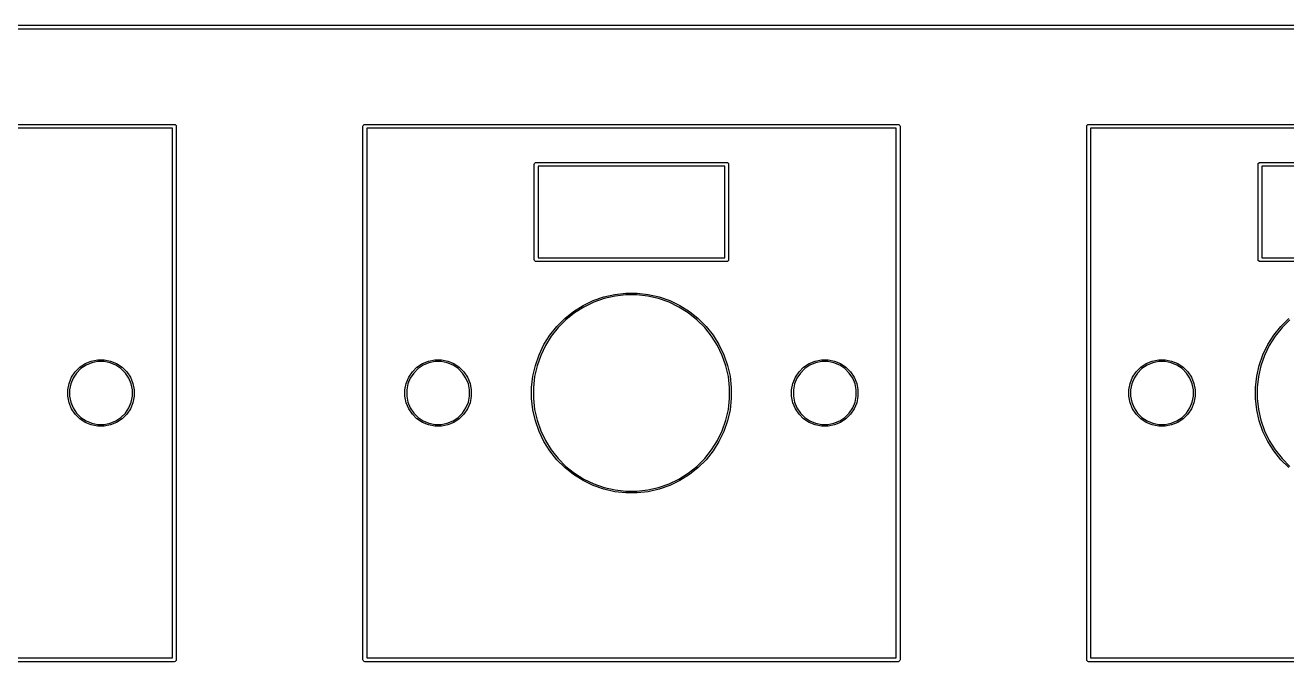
# Model space of a CAD drawing. Extents: x -11 to 295, y -114 to 10.
# Drawn here: x 193.09 to 226.2, y -7.05 to 9.65 of the extents above; entities that cross this region are included whole.
import ezdxf

# ---------------------------------------------------------------- set-up
doc = ezdxf.new("R2010")
doc.units = 0
doc.layers.add('BLACK', color=7, linetype='CONTINUOUS')

msp = doc.modelspace()

# ---------------------------------------------------------------- linework, layer by layer
at = {"layer": 'BLACK', "linetype": 'CONTINUOUS'}
for p, q in [((168, 9.65), (294.1, 9.65)), ((294.1, 9.55), (168.025, 9.55)), ((183, 7.05), (197, 7.05)), ((197, 7.05), (197.019134, 7.046194)), ((197.019134, 7.046194), (197.046194, 7.019134)), ((197.046194, 7.019134), (197.05, 7)), ((197.05, 7), (197.05, -7)), ((201.95, 7), (201.953806, 7.019134)), ((201.95, -7), (201.95, 7)), ((201.953806, 7.019134), (201.980866, 7.046194)), ((201.980866, 7.046194), (202, 7.05)), ((202, 7.05), (216, 7.05)), ((216, 7.05), (216.019134, 7.046194)), ((216.019134, 7.046194), (216.046194, 7.019134)), ((216.046194, 7.019134), (216.05, 7)), ((216.05, 7), (216.05, -7)), ((220.95, 7), (220.953806, 7.019134)), ((220.95, -7), (220.95, 7)), ((220.953806, 7.019134), (220.980866, 7.046194)), ((220.980866, 7.046194), (221, 7.05)), ((221, 7.05), (235, 7.05)), ((196.95, 6.95), (183.05, 6.95)), ((196.95, -6.95), (196.95, 6.95)), ((202.05, 6.95), (202.05, -6.95)), ((215.95, 6.95), (202.05, 6.95)), ((215.95, -6.95), (215.95, 6.95)), ((221.05, 6.95), (221.05, -6.95)), ((234.95, 6.95), (221.05, 6.95)), ((206.45, 6), (206.453806, 6.019134)), ((206.45, 3.5), (206.45, 6)), ((206.453806, 6.019134), (206.480866, 6.046194)), ((206.480866, 6.046194), (206.5, 6.05)), ((206.5, 6.05), (211.5, 6.05)), ((211.5, 6.05), (211.519134, 6.046194)), ((211.519134, 6.046194), (211.546194, 6.019134)), ((211.546194, 6.019134), (211.55, 6)), ((211.55, 6), (211.55, 3.5)), ((225.45, 6), (225.453806, 6.019134)), ((225.45, 3.5), (225.45, 6)), ((225.453806, 6.019134), (225.480866, 6.046194)), ((225.480866, 6.046194), (225.5, 6.05)), ((225.5, 6.05), (230.5, 6.05)), ((206.55, 5.95), (206.55, 3.55)), ((211.45, 5.95), (206.55, 5.95)), ((211.45, 3.55), (211.45, 5.95)), ((225.55, 5.95), (225.55, 3.55)), ((230.45, 5.95), (225.55, 5.95)), ((206.453806, 3.480866), (206.45, 3.5)), ((206.480866, 3.453806), (206.453806, 3.480866)), ((206.5, 3.45), (206.480866, 3.453806)), ((211.5, 3.45), (206.5, 3.45)), ((206.55, 3.55), (211.45, 3.55)), ((211.519134, 3.453806), (211.5, 3.45)), ((211.546194, 3.480866), (211.519134, 3.453806)), ((211.55, 3.5), (211.546194, 3.480866)), ((225.453806, 3.480866), (225.45, 3.5)), ((225.480866, 3.453806), (225.453806, 3.480866)), ((225.5, 3.45), (225.480866, 3.453806)), ((230.5, 3.45), (225.5, 3.45)), ((225.55, 3.55), (230.45, 3.55)), ((207.730238, 2.297461), (207.995456, 2.425184)), ((208.013038, 2.382738), (207.752461, 2.257251)), ((207.995456, 2.425184), (208.273307, 2.522408)), ((208.286025, 2.478261), (208.013038, 2.382738)), ((208.273307, 2.522408), (208.560296, 2.587911)), ((208.567992, 2.542618), (208.286025, 2.478261)), ((208.560296, 2.587911), (208.852815, 2.62087)), ((208.855391, 2.575), (208.567992, 2.542618)), ((208.852815, 2.62087), (209.147185, 2.62087)), ((209.144609, 2.575), (208.855391, 2.575)), ((209.432008, 2.542618), (209.144609, 2.575)), ((209.147185, 2.62087), (209.439704, 2.587911)), ((209.713975, 2.478261), (209.432008, 2.542618)), ((209.439704, 2.587911), (209.726693, 2.522408)), ((209.986962, 2.382738), (209.713975, 2.478261)), ((209.726693, 2.522408), (210.004544, 2.425184)), ((210.247539, 2.257251), (209.986962, 2.382738)), ((210.004544, 2.425184), (210.269762, 2.297461)), ((207.25084, 1.957311), (207.480988, 2.140847)), ((207.507574, 2.103378), (207.281454, 1.923054)), ((207.480988, 2.140847), (207.730238, 2.297461)), ((207.752461, 2.257251), (207.507574, 2.103378)), ((210.492426, 2.103378), (210.247539, 2.257251)), ((210.269762, 2.297461), (210.519012, 2.140847)), ((210.718546, 1.923054), (210.492426, 2.103378)), ((210.519012, 2.140847), (210.74916, 1.957311)), ((206.859153, 1.519012), (207.042689, 1.74916)), ((207.076946, 1.718546), (206.896622, 1.492426)), ((207.042689, 1.74916), (207.25084, 1.957311)), ((207.281454, 1.923054), (207.076946, 1.718546)), ((210.923054, 1.718546), (210.718546, 1.923054)), ((210.74916, 1.957311), (210.957311, 1.74916)), ((211.103378, 1.492426), (210.923054, 1.718546)), ((210.957311, 1.74916), (211.140847, 1.519012)), ((225.859153, 1.519012), (226.042689, 1.74916)), ((226.076946, 1.718546), (225.896622, 1.492426)), ((226.042689, 1.74916), (226.25084, 1.957311)), ((226.281454, 1.923054), (226.076946, 1.718546)), ((206.702539, 1.269762), (206.859153, 1.519012)), ((206.896622, 1.492426), (206.742749, 1.247539)), ((211.257251, 1.247539), (211.103378, 1.492426)), ((211.140847, 1.519012), (211.297461, 1.269762)), ((225.702539, 1.269762), (225.859153, 1.519012)), ((225.896622, 1.492426), (225.742749, 1.247539)), ((206.477592, 0.726693), (206.574816, 1.004544)), ((206.574816, 1.004544), (206.702539, 1.269762)), ((206.742749, 1.247539), (206.617262, 0.986962)), ((211.382738, 0.986962), (211.257251, 1.247539)), ((211.297461, 1.269762), (211.425184, 1.004544)), ((211.425184, 1.004544), (211.522408, 0.726693)), ((225.477592, 0.726693), (225.574816, 1.004544)), ((225.574816, 1.004544), (225.702539, 1.269762)), ((225.742749, 1.247539), (225.617262, 0.986962)), ((194.398616, 0.555094), (194.519906, 0.676384)), ((194.519906, 0.676384), (194.662528, 0.771681)), ((194.684216, 0.731106), (194.549093, 0.640819)), ((194.662528, 0.771681), (194.821001, 0.837323)), ((194.834356, 0.793296), (194.684216, 0.731106)), ((194.821001, 0.837323), (194.989235, 0.870787)), ((194.993745, 0.825), (194.834356, 0.793296)), ((194.989235, 0.870787), (195.160765, 0.870787)), ((195.156255, 0.825), (194.993745, 0.825)), ((195.315644, 0.793296), (195.156255, 0.825)), ((195.160765, 0.870787), (195.328999, 0.837323)), ((195.465784, 0.731106), (195.315644, 0.793296)), ((195.328999, 0.837323), (195.487472, 0.771681)), ((195.600907, 0.640819), (195.465784, 0.731106)), ((195.487472, 0.771681), (195.630094, 0.676384)), ((195.630094, 0.676384), (195.751384, 0.555094)), ((203.248616, 0.555094), (203.369906, 0.676384)), ((203.369906, 0.676384), (203.512528, 0.771681)), ((203.534216, 0.731106), (203.399093, 0.640819)), ((203.512528, 0.771681), (203.671001, 0.837323)), ((203.684356, 0.793296), (203.534216, 0.731106)), ((203.671001, 0.837323), (203.839235, 0.870787)), ((203.843745, 0.825), (203.684356, 0.793296)), ((203.839235, 0.870787), (204.010765, 0.870787)), ((204.006255, 0.825), (203.843745, 0.825)), ((204.165644, 0.793296), (204.006255, 0.825)), ((204.010765, 0.870787), (204.178999, 0.837323)), ((204.315784, 0.731106), (204.165644, 0.793296)), ((204.178999, 0.837323), (204.337472, 0.771681)), ((204.450907, 0.640819), (204.315784, 0.731106)), ((204.337472, 0.771681), (204.480094, 0.676384)), ((204.480094, 0.676384), (204.601384, 0.555094)), ((206.412089, 0.439704), (206.477592, 0.726693)), ((206.521739, 0.713975), (206.457382, 0.432008)), ((206.617262, 0.986962), (206.521739, 0.713975)), ((211.478261, 0.713975), (211.382738, 0.986962)), ((211.542618, 0.432008), (211.478261, 0.713975)), ((211.522408, 0.726693), (211.587911, 0.439704)), ((213.398616, 0.555094), (213.519906, 0.676384)), ((213.519906, 0.676384), (213.662528, 0.771681)), ((213.684216, 0.731106), (213.549093, 0.640819)), ((213.662528, 0.771681), (213.821001, 0.837323)), ((213.834356, 0.793296), (213.684216, 0.731106)), ((213.821001, 0.837323), (213.989235, 0.870787)), ((213.993745, 0.825), (213.834356, 0.793296)), ((213.989235, 0.870787), (214.160765, 0.870787)), ((214.156255, 0.825), (213.993745, 0.825)), ((214.315644, 0.793296), (214.156255, 0.825)), ((214.160765, 0.870787), (214.328999, 0.837323)), ((214.465784, 0.731106), (214.315644, 0.793296)), ((214.328999, 0.837323), (214.487472, 0.771681)), ((214.600907, 0.640819), (214.465784, 0.731106)), ((214.487472, 0.771681), (214.630094, 0.676384)), ((214.630094, 0.676384), (214.751384, 0.555094)), ((222.248616, 0.555094), (222.369906, 0.676384)), ((222.369906, 0.676384), (222.512528, 0.771681)), ((222.534216, 0.731106), (222.399093, 0.640819)), ((222.512528, 0.771681), (222.671001, 0.837323)), ((222.684356, 0.793296), (222.534216, 0.731106)), ((222.671001, 0.837323), (222.839235, 0.870787)), ((222.843745, 0.825), (222.684356, 0.793296)), ((222.839235, 0.870787), (223.010765, 0.870787)), ((223.006255, 0.825), (222.843745, 0.825)), ((223.165644, 0.793296), (223.006255, 0.825)), ((223.010765, 0.870787), (223.178999, 0.837323)), ((223.315784, 0.731106), (223.165644, 0.793296)), ((223.178999, 0.837323), (223.337472, 0.771681)), ((223.450907, 0.640819), (223.315784, 0.731106)), ((223.337472, 0.771681), (223.480094, 0.676384)), ((223.480094, 0.676384), (223.601384, 0.555094)), ((225.412089, 0.439704), (225.477592, 0.726693)), ((225.521739, 0.713975), (225.457382, 0.432008)), ((225.617262, 0.986962), (225.521739, 0.713975)), ((194.237677, 0.253999), (194.303319, 0.412472)), ((194.343894, 0.390784), (194.281704, 0.240644)), ((194.303319, 0.412472), (194.398616, 0.555094)), ((194.434181, 0.525907), (194.343894, 0.390784)), ((194.549093, 0.640819), (194.434181, 0.525907)), ((195.715819, 0.525907), (195.600907, 0.640819)), ((195.806106, 0.390784), (195.715819, 0.525907)), ((195.751384, 0.555094), (195.846681, 0.412472)), ((195.868296, 0.240644), (195.806106, 0.390784)), ((195.846681, 0.412472), (195.912323, 0.253999)), ((203.087677, 0.253999), (203.153319, 0.412472)), ((203.193894, 0.390784), (203.131704, 0.240644)), ((203.153319, 0.412472), (203.248616, 0.555094)), ((203.284181, 0.525907), (203.193894, 0.390784)), ((203.399093, 0.640819), (203.284181, 0.525907)), ((204.565819, 0.525907), (204.450907, 0.640819)), ((204.656106, 0.390784), (204.565819, 0.525907)), ((204.601384, 0.555094), (204.696681, 0.412472)), ((204.718296, 0.240644), (204.656106, 0.390784)), ((204.696681, 0.412472), (204.762323, 0.253999)), ((206.37913, 0.147185), (206.412089, 0.439704)), ((206.457382, 0.432008), (206.425, 0.144609)), ((211.575, 0.144609), (211.542618, 0.432008)), ((211.587911, 0.439704), (211.62087, 0.147185)), ((213.237677, 0.253999), (213.303319, 0.412472)), ((213.343894, 0.390784), (213.281704, 0.240644)), ((213.303319, 0.412472), (213.398616, 0.555094)), ((213.434181, 0.525907), (213.343894, 0.390784)), ((213.549093, 0.640819), (213.434181, 0.525907)), ((214.715819, 0.525907), (214.600907, 0.640819)), ((214.806106, 0.390784), (214.715819, 0.525907)), ((214.751384, 0.555094), (214.846681, 0.412472)), ((214.868296, 0.240644), (214.806106, 0.390784)), ((214.846681, 0.412472), (214.912323, 0.253999)), ((222.087677, 0.253999), (222.153319, 0.412472)), ((222.193894, 0.390784), (222.131704, 0.240644)), ((222.153319, 0.412472), (222.248616, 0.555094)), ((222.284181, 0.525907), (222.193894, 0.390784)), ((222.399093, 0.640819), (222.284181, 0.525907)), ((223.565819, 0.525907), (223.450907, 0.640819)), ((223.656106, 0.390784), (223.565819, 0.525907)), ((223.601384, 0.555094), (223.696681, 0.412472)), ((223.718296, 0.240644), (223.656106, 0.390784)), ((223.696681, 0.412472), (223.762323, 0.253999)), ((225.37913, 0.147185), (225.412089, 0.439704)), ((225.457382, 0.432008), (225.425, 0.144609)), ((194.204213, 0.085765), (194.237677, 0.253999)), ((194.204213, 0.081255), (194.204213, 0.085765)), ((194.204213, -0.085765), (194.204213, 0.081255)), ((194.281704, 0.240644), (194.25, 0.081255)), ((194.25, 0.081255), (194.25, -0.081255)), ((195.9, 0.081255), (195.868296, 0.240644)), ((195.9, -0.081255), (195.9, 0.081255)), ((195.912323, 0.253999), (195.945787, 0.085765)), ((195.945787, 0.085765), (195.945787, -0.085765)), ((203.054213, 0.085765), (203.087677, 0.253999)), ((203.054213, 0.081255), (203.054213, 0.085765)), ((203.054213, -0.085765), (203.054213, 0.081255)), ((203.131704, 0.240644), (203.1, 0.081255)), ((203.1, 0.081255), (203.1, -0.081255)), ((204.75, 0.081255), (204.718296, 0.240644)), ((204.75, -0.081255), (204.75, 0.081255)), ((204.762323, 0.253999), (204.795787, 0.085765)), ((204.795787, 0.085765), (204.795787, -0.085765)), ((206.37913, 0.144609), (206.37913, 0.147185)), ((206.37913, -0.147185), (206.37913, 0.144609)), ((206.425, 0.144609), (206.425, -0.144609)), ((211.575, -0.144609), (211.575, 0.144609)), ((211.62087, 0.147185), (211.62087, -0.147185)), ((213.204213, 0.085765), (213.237677, 0.253999)), ((213.204213, 0.081255), (213.204213, 0.085765)), ((213.204213, -0.085765), (213.204213, 0.081255)), ((213.281704, 0.240644), (213.25, 0.081255)), ((213.25, 0.081255), (213.25, -0.081255)), ((214.9, 0.081255), (214.868296, 0.240644)), ((214.9, -0.081255), (214.9, 0.081255)), ((214.912323, 0.253999), (214.945787, 0.085765)), ((214.945787, 0.085765), (214.945787, -0.085765)), ((222.054213, 0.085765), (222.087677, 0.253999)), ((222.054213, 0.081255), (222.054213, 0.085765)), ((222.054213, -0.085765), (222.054213, 0.081255)), ((222.131704, 0.240644), (222.1, 0.081255)), ((222.1, 0.081255), (222.1, -0.081255)), ((223.75, 0.081255), (223.718296, 0.240644)), ((223.75, -0.081255), (223.75, 0.081255)), ((223.762323, 0.253999), (223.795787, 0.085765)), ((223.795787, 0.085765), (223.795787, -0.085765)), ((225.37913, 0.144609), (225.37913, 0.147185)), ((225.37913, -0.147185), (225.37913, 0.144609)), ((225.425, 0.144609), (225.425, -0.144609)), ((194.237677, -0.253999), (194.204213, -0.085765)), ((194.303319, -0.412472), (194.237677, -0.253999)), ((194.25, -0.081255), (194.281704, -0.240644)), ((194.281704, -0.240644), (194.343894, -0.390784)), ((195.806106, -0.390784), (195.868296, -0.240644)), ((195.912323, -0.253999), (195.846681, -0.412472)), ((195.868296, -0.240644), (195.9, -0.081255)), ((195.945787, -0.085765), (195.912323, -0.253999)), ((203.087677, -0.253999), (203.054213, -0.085765)), ((203.153319, -0.412472), (203.087677, -0.253999)), ((203.1, -0.081255), (203.131704, -0.240644)), ((203.131704, -0.240644), (203.193894, -0.390784)), ((204.656106, -0.390784), (204.718296, -0.240644)), ((204.762323, -0.253999), (204.696681, -0.412472)), ((204.718296, -0.240644), (204.75, -0.081255)), ((204.795787, -0.085765), (204.762323, -0.253999)), ((206.412089, -0.439704), (206.37913, -0.147185)), ((206.425, -0.144609), (206.457382, -0.432008)), ((211.542618, -0.432008), (211.575, -0.144609)), ((211.62087, -0.147185), (211.587911, -0.439704)), ((213.237677, -0.253999), (213.204213, -0.085765)), ((213.303319, -0.412472), (213.237677, -0.253999)), ((213.25, -0.081255), (213.281704, -0.240644)), ((213.281704, -0.240644), (213.343894, -0.390784)), ((214.806106, -0.390784), (214.868296, -0.240644)), ((214.912323, -0.253999), (214.846681, -0.412472)), ((214.868296, -0.240644), (214.9, -0.081255)), ((214.945787, -0.085765), (214.912323, -0.253999)), ((222.087677, -0.253999), (222.054213, -0.085765)), ((222.153319, -0.412472), (222.087677, -0.253999)), ((222.1, -0.081255), (222.131704, -0.240644)), ((222.131704, -0.240644), (222.193894, -0.390784)), ((223.656106, -0.390784), (223.718296, -0.240644)), ((223.762323, -0.253999), (223.696681, -0.412472)), ((223.718296, -0.240644), (223.75, -0.081255)), ((223.795787, -0.085765), (223.762323, -0.253999)), ((225.412089, -0.439704), (225.37913, -0.147185)), ((225.425, -0.144609), (225.457382, -0.432008)), ((194.398616, -0.555094), (194.303319, -0.412472)), ((194.343894, -0.390784), (194.434181, -0.525907)), ((194.519906, -0.676384), (194.398616, -0.555094)), ((194.434181, -0.525907), (194.549093, -0.640819)), ((194.549093, -0.640819), (194.684216, -0.731106)), ((195.465784, -0.731106), (195.600907, -0.640819)), ((195.600907, -0.640819), (195.715819, -0.525907)), ((195.751384, -0.555094), (195.630094, -0.676384)), ((195.715819, -0.525907), (195.806106, -0.390784)), ((195.846681, -0.412472), (195.751384, -0.555094)), ((203.248616, -0.555094), (203.153319, -0.412472)), ((203.193894, -0.390784), (203.284181, -0.525907)), ((203.369906, -0.676384), (203.248616, -0.555094)), ((203.284181, -0.525907), (203.399093, -0.640819)), ((203.399093, -0.640819), (203.534216, -0.731106)), ((204.315784, -0.731106), (204.450907, -0.640819)), ((204.450907, -0.640819), (204.565819, -0.525907)), ((204.601384, -0.555094), (204.480094, -0.676384)), ((204.565819, -0.525907), (204.656106, -0.390784)), ((204.696681, -0.412472), (204.601384, -0.555094)), ((206.477592, -0.726693), (206.412089, -0.439704)), ((206.457382, -0.432008), (206.521739, -0.713975)), ((211.478261, -0.713975), (211.542618, -0.432008)), ((211.587911, -0.439704), (211.522408, -0.726693)), ((213.398616, -0.555094), (213.303319, -0.412472)), ((213.343894, -0.390784), (213.434181, -0.525907)), ((213.519906, -0.676384), (213.398616, -0.555094)), ((213.434181, -0.525907), (213.549093, -0.640819)), ((213.549093, -0.640819), (213.684216, -0.731106)), ((214.465784, -0.731106), (214.600907, -0.640819)), ((214.600907, -0.640819), (214.715819, -0.525907)), ((214.751384, -0.555094), (214.630094, -0.676384)), ((214.715819, -0.525907), (214.806106, -0.390784)), ((214.846681, -0.412472), (214.751384, -0.555094)), ((222.248616, -0.555094), (222.153319, -0.412472)), ((222.193894, -0.390784), (222.284181, -0.525907)), ((222.369906, -0.676384), (222.248616, -0.555094)), ((222.284181, -0.525907), (222.399093, -0.640819)), ((222.399093, -0.640819), (222.534216, -0.731106)), ((223.315784, -0.731106), (223.450907, -0.640819)), ((223.450907, -0.640819), (223.565819, -0.525907)), ((223.601384, -0.555094), (223.480094, -0.676384)), ((223.565819, -0.525907), (223.656106, -0.390784)), ((223.696681, -0.412472), (223.601384, -0.555094)), ((225.477592, -0.726693), (225.412089, -0.439704)), ((225.457382, -0.432008), (225.521739, -0.713975)), ((194.662528, -0.771681), (194.519906, -0.676384)), ((194.821001, -0.837323), (194.662528, -0.771681)), ((194.684216, -0.731106), (194.834356, -0.793296)), ((194.989235, -0.870787), (194.821001, -0.837323)), ((194.834356, -0.793296), (194.993745, -0.825)), ((195.160765, -0.870787), (194.989235, -0.870787)), ((194.993745, -0.825), (195.156255, -0.825)), ((195.156255, -0.825), (195.315644, -0.793296)), ((195.328999, -0.837323), (195.160765, -0.870787)), ((195.315644, -0.793296), (195.465784, -0.731106)), ((195.487472, -0.771681), (195.328999, -0.837323)), ((195.630094, -0.676384), (195.487472, -0.771681)), ((203.512528, -0.771681), (203.369906, -0.676384)), ((203.671001, -0.837323), (203.512528, -0.771681)), ((203.534216, -0.731106), (203.684356, -0.793296)), ((203.839235, -0.870787), (203.671001, -0.837323)), ((203.684356, -0.793296), (203.843745, -0.825)), ((204.010765, -0.870787), (203.839235, -0.870787)), ((203.843745, -0.825), (204.006255, -0.825)), ((204.006255, -0.825), (204.165644, -0.793296)), ((204.178999, -0.837323), (204.010765, -0.870787)), ((204.165644, -0.793296), (204.315784, -0.731106)), ((204.337472, -0.771681), (204.178999, -0.837323)), ((204.480094, -0.676384), (204.337472, -0.771681)), ((206.574816, -1.004544), (206.477592, -0.726693)), ((206.521739, -0.713975), (206.617262, -0.986962)), ((206.617262, -0.986962), (206.742749, -1.247539)), ((211.257251, -1.247539), (211.382738, -0.986962)), ((211.382738, -0.986962), (211.478261, -0.713975)), ((211.522408, -0.726693), (211.425184, -1.004544)), ((213.662528, -0.771681), (213.519906, -0.676384)), ((213.821001, -0.837323), (213.662528, -0.771681)), ((213.684216, -0.731106), (213.834356, -0.793296)), ((213.989235, -0.870787), (213.821001, -0.837323)), ((213.834356, -0.793296), (213.993745, -0.825)), ((214.160765, -0.870787), (213.989235, -0.870787)), ((213.993745, -0.825), (214.156255, -0.825)), ((214.156255, -0.825), (214.315644, -0.793296)), ((214.328999, -0.837323), (214.160765, -0.870787)), ((214.315644, -0.793296), (214.465784, -0.731106)), ((214.487472, -0.771681), (214.328999, -0.837323)), ((214.630094, -0.676384), (214.487472, -0.771681)), ((222.512528, -0.771681), (222.369906, -0.676384)), ((222.671001, -0.837323), (222.512528, -0.771681)), ((222.534216, -0.731106), (222.684356, -0.793296)), ((222.839235, -0.870787), (222.671001, -0.837323)), ((222.684356, -0.793296), (222.843745, -0.825)), ((223.010765, -0.870787), (222.839235, -0.870787)), ((222.843745, -0.825), (223.006255, -0.825)), ((223.006255, -0.825), (223.165644, -0.793296)), ((223.178999, -0.837323), (223.010765, -0.870787)), ((223.165644, -0.793296), (223.315784, -0.731106)), ((223.337472, -0.771681), (223.178999, -0.837323)), ((223.480094, -0.676384), (223.337472, -0.771681)), ((225.574816, -1.004544), (225.477592, -0.726693)), ((225.521739, -0.713975), (225.617262, -0.986962)), ((225.617262, -0.986962), (225.742749, -1.247539)), ((206.702539, -1.269762), (206.574816, -1.004544)), ((206.859153, -1.519012), (206.702539, -1.269762)), ((206.742749, -1.247539), (206.896622, -1.492426)), ((211.103378, -1.492426), (211.257251, -1.247539)), ((211.297461, -1.269762), (211.140847, -1.519012)), ((211.425184, -1.004544), (211.297461, -1.269762)), ((225.702539, -1.269762), (225.574816, -1.004544)), ((225.859153, -1.519012), (225.702539, -1.269762)), ((225.742749, -1.247539), (225.896622, -1.492426)), ((207.042689, -1.74916), (206.859153, -1.519012)), ((206.896622, -1.492426), (207.076946, -1.718546)), ((210.923054, -1.718546), (211.103378, -1.492426)), ((211.140847, -1.519012), (210.957311, -1.74916)), ((226.042689, -1.74916), (225.859153, -1.519012)), ((225.896622, -1.492426), (226.076946, -1.718546)), ((207.25084, -1.957311), (207.042689, -1.74916)), ((207.076946, -1.718546), (207.281454, -1.923054)), ((207.480988, -2.140847), (207.25084, -1.957311)), ((207.281454, -1.923054), (207.507574, -2.103378)), ((210.492426, -2.103378), (210.718546, -1.923054)), ((210.74916, -1.957311), (210.519012, -2.140847)), ((210.718546, -1.923054), (210.923054, -1.718546)), ((210.957311, -1.74916), (210.74916, -1.957311)), ((226.25084, -1.957311), (226.042689, -1.74916)), ((226.076946, -1.718546), (226.281454, -1.923054)), ((207.730238, -2.297461), (207.480988, -2.140847)), ((207.507574, -2.103378), (207.752461, -2.257251)), ((207.995456, -2.425184), (207.730238, -2.297461)), ((207.752461, -2.257251), (208.013038, -2.382738)), ((209.986962, -2.382738), (210.247539, -2.257251)), ((210.269762, -2.297461), (210.004544, -2.425184)), ((210.247539, -2.257251), (210.492426, -2.103378)), ((210.519012, -2.140847), (210.269762, -2.297461)), ((208.273307, -2.522408), (207.995456, -2.425184)), ((208.013038, -2.382738), (208.286025, -2.478261)), ((208.560296, -2.587911), (208.273307, -2.522408)), ((208.286025, -2.478261), (208.567992, -2.542618)), ((208.852815, -2.62087), (208.560296, -2.587911)), ((208.567992, -2.542618), (208.855391, -2.575)), ((209.147185, -2.62087), (208.852815, -2.62087)), ((208.855391, -2.575), (209.144609, -2.575)), ((209.144609, -2.575), (209.432008, -2.542618)), ((209.439704, -2.587911), (209.147185, -2.62087)), ((209.432008, -2.542618), (209.713975, -2.478261)), ((209.726693, -2.522408), (209.439704, -2.587911)), ((209.713975, -2.478261), (209.986962, -2.382738)), ((210.004544, -2.425184), (209.726693, -2.522408)), ((183.05, -6.95), (196.95, -6.95)), ((202.05, -6.95), (215.95, -6.95)), ((221.05, -6.95), (234.95, -6.95)), ((197, -7.05), (183, -7.05)), ((197.019134, -7.046194), (197, -7.05)), ((197.046194, -7.019134), (197.019134, -7.046194)), ((197.05, -7), (197.046194, -7.019134)), ((201.953806, -7.019134), (201.95, -7)), ((201.980866, -7.046194), (201.953806, -7.019134)), ((202, -7.05), (201.980866, -7.046194)), ((216, -7.05), (202, -7.05)), ((216.019134, -7.046194), (216, -7.05)), ((216.046194, -7.019134), (216.019134, -7.046194)), ((216.05, -7), (216.046194, -7.019134)), ((220.953806, -7.019134), (220.95, -7)), ((220.980866, -7.046194), (220.953806, -7.019134)), ((221, -7.05), (220.980866, -7.046194)), ((235, -7.05), (221, -7.05))]:
    msp.add_line(p, q, dxfattribs=at)

doc.saveas('drawing.dxf')
